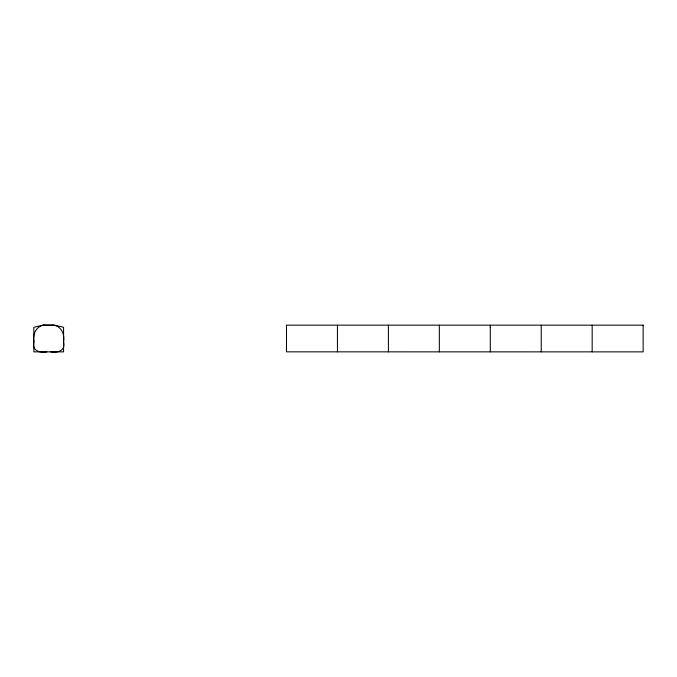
<?xml version="1.0" encoding="UTF-8"?>
<svg xmlns="http://www.w3.org/2000/svg" width="677" height="677" viewBox="0 0 677 677"><rect width="100%" height="100%" fill="white"/><g stroke="black" fill="none" stroke-linecap="round" stroke-linejoin="round"><path stroke-width="1.02" d="M490.292 327.44L490.292 326.94M490.292 351.82L490.292 325.163M50.555 351.871C57.46 353.301 65.923 350.534 63.57 341.91C65.229 333.262 59.948 323.784 50.2 325.188A47.238 47.238 0 0 0 47.221 325.188C37.48 323.784 32.2 333.262 33.858 341.91C31.506 350.534 39.96 353.301 46.865 351.871M592.172 325.163L592.172 351.845M541.245 325.163L541.245 351.845M439.339 325.163L439.339 351.845M388.403 325.163L388.403 351.845M337.442 325.163L337.442 351.845M43.1 325.129L33.85 327.296L33.85 351.871L63.57 351.871L63.57 327.296L54.329 325.129L43.1 325.129M643.15 325.163L286.489 325.163L286.489 351.845L643.15 351.871L643.15 325.163"/></g></svg>
